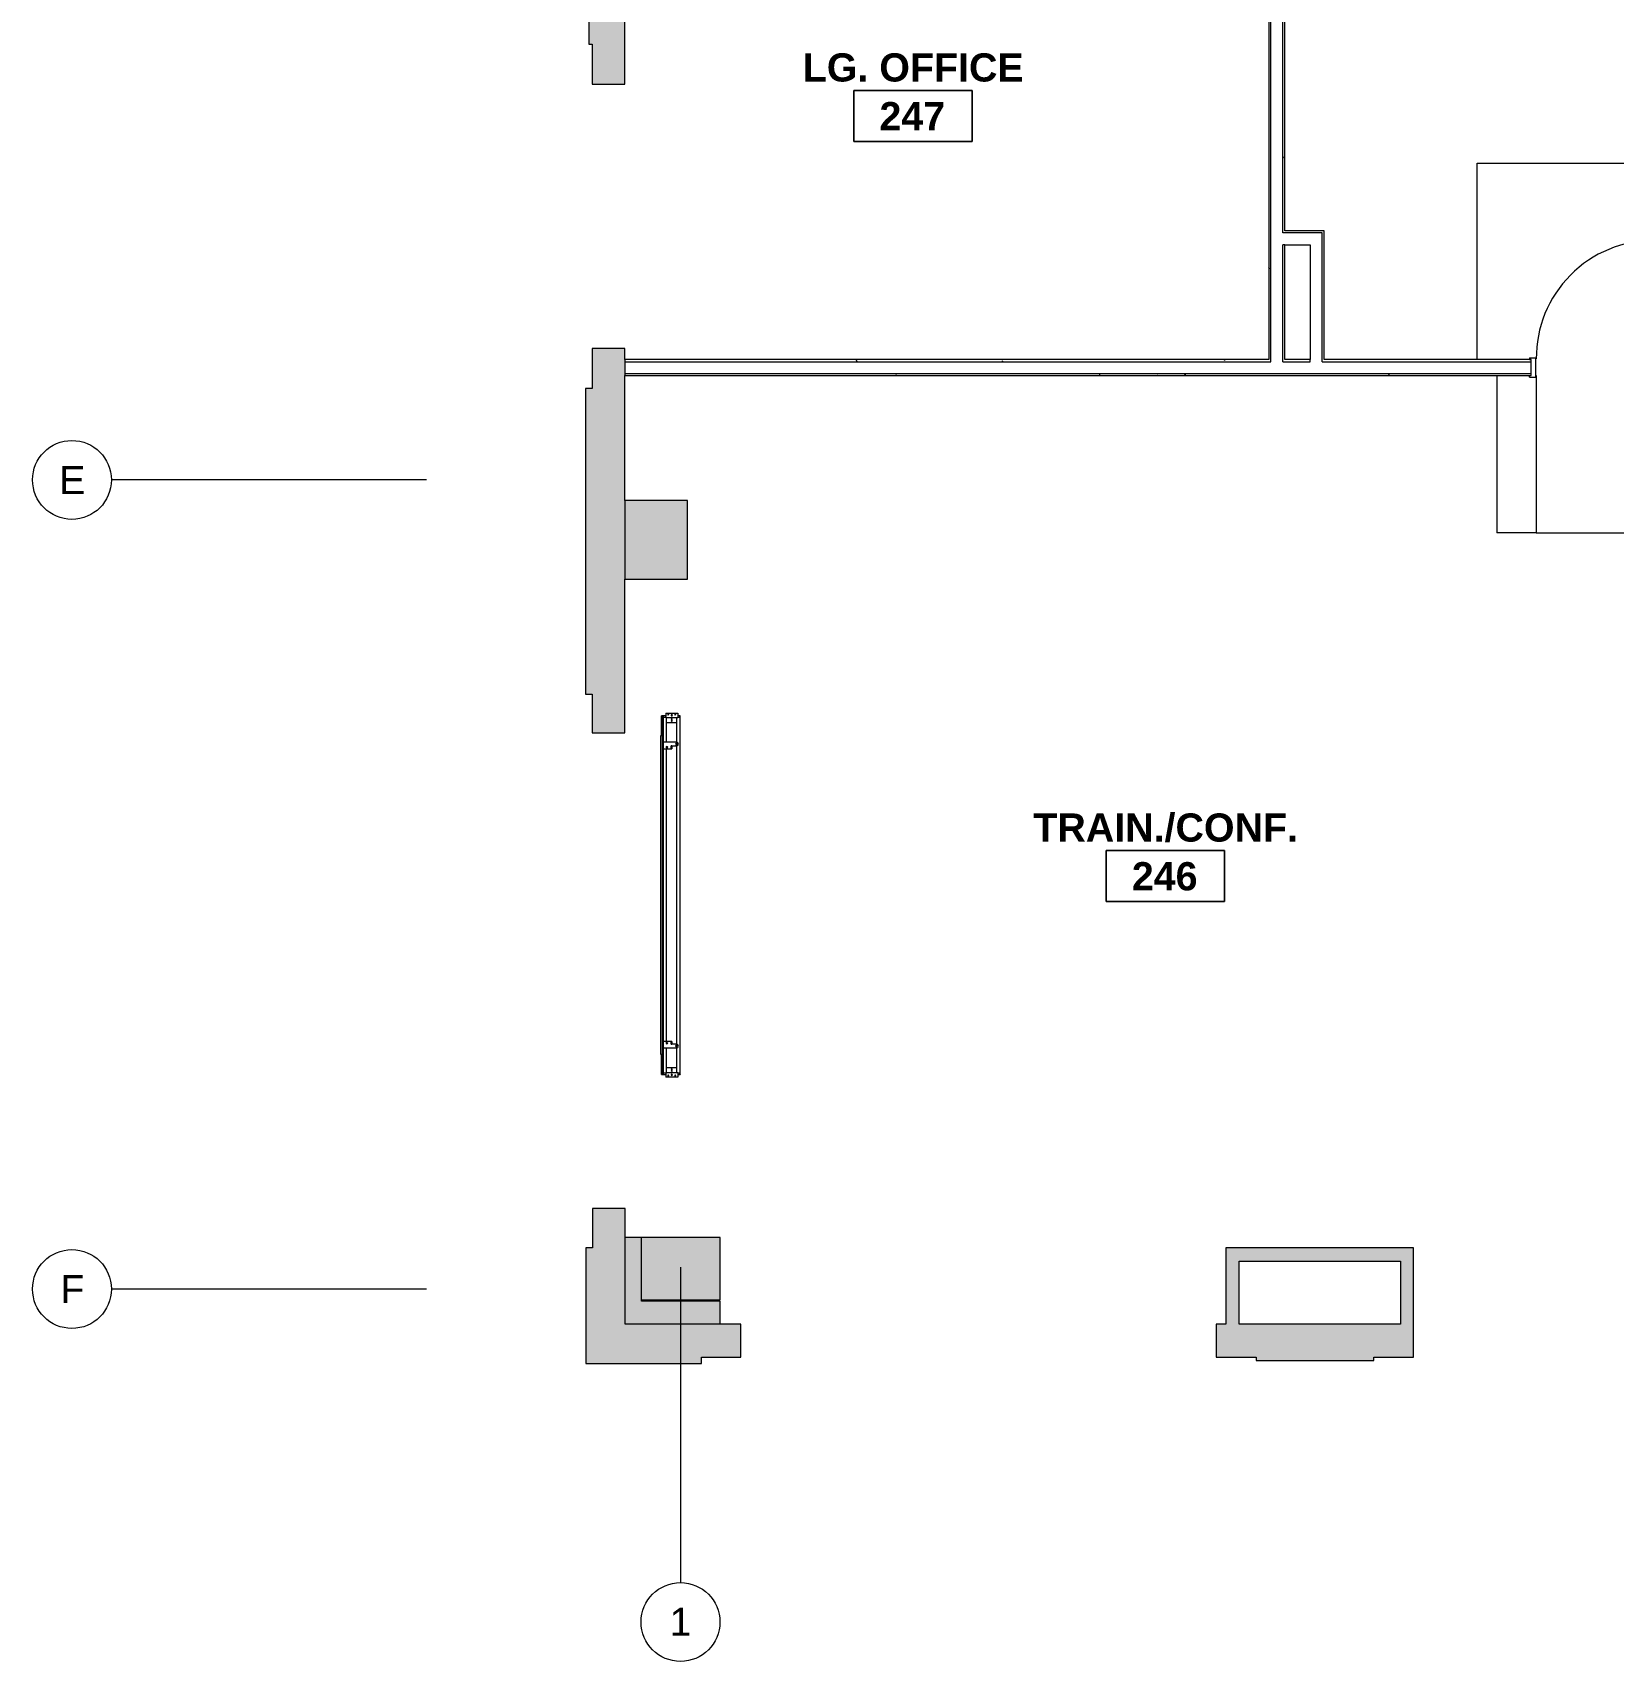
# Model space of a CAD drawing. Header units: inches. Extents: x 25331 to 28023, y 11893 to 13691.
# Drawn here: x 25330.9 to 25812.3, y 12012.5 to 12508.3 of the extents above; entities that cross this region are included whole.
import ezdxf

# ---------------------------------------------------------------- set-up
doc = ezdxf.new("R2010")
doc.units = ezdxf.units.IN
doc.header["$MEASUREMENT"] = 0
for name, color, linetype, lineweight in [('A-AREA-IDEN', 1, 'Continuous', 9), ('A-DOOR', 8, 'Continuous', 13), ('A-DOOR-FRAM', 8, 'Continuous', 20), ('A-GENM', 8, 'Continuous', 13), ('A-WALL', 8, 'Continuous', 13), ('A-WALL-PATT', 8, 'Continuous', 13), ('I-WALL', 8, 'Continuous', 13), ('Q-SPCQ', 8, 'Continuous', 9), ('S-COLS', 8, 'Continuous', 13), ('S-GRID', 8, 'Continuous', 9), ('S-GRID-IDEN', 8, 'Continuous', 9)]:
    doc.layers.add(name, color=color, linetype=linetype, lineweight=lineweight)
doc.styles.add('Swis721 Lt BT', font='swissl.ttf', dxfattribs={"height": 8.514638})
doc.styles.add('Swis721 Lt BT_B', font='', dxfattribs={"height": 8.583975})
doc.styles.get('Swis721 Lt BT_B').set_extended_font_data('Swis721 Lt BT', bold=True)
pattern_1 = [(0, (0, 0), (30.72, 7.68), [1.267, -21.773, 1.267, -21.773, -122.88]), (0, (0, 0), (30.72, 7.68), [-46.08, 1.267, -44.813, 1.267, -21.773, -53.76]), (0, (0, 0), (30.72, 7.68), [-115.2, 1.267, -14.093, 1.267, -37.133]), (120, (11.52, 3.84), (-22.011075, 22.7643004), [1.267, -21.773, 1.267, -21.773, -122.88]), (120, (11.52, 3.84), (-22.011075, 22.7643004), [-46.08, 1.267, -44.813, 1.267, -21.773, -53.76]), (120, (11.52, 3.84), (-22.011075, 22.7643004), [-115.2, 1.267, -14.093, 1.267, -37.133]), (240, (15.36, 19.2), (-8.708925, -30.4443004), [1.267, -21.773, 1.267, -21.773, -122.88]), (240, (15.36, 19.2), (-8.708925, -30.4443004), [-46.08, 1.267, -44.813, 1.267, -21.773, -53.76]), (240, (15.36, 19.2), (-8.708925, -30.4443004), [-115.2, 1.267, -14.093, 1.267, -37.133])]

# ---------------------------------------------------------------- blocks, each defined once
blk = doc.blocks.new('Double Flush w-Skinny Lite - Int-N-LDMF-36_ x 84_-4914566-FIRST FLOOR CONSTRUCTION')
at = {"layer": 'A-DOOR'}
for p, q in [((16.16, 38.75), (16.16, 2.94)), ((17.91, 38.75), (16.16, 38.75)), ((17.91, 2.94), (17.91, 38.75)), ((16.16, 2.94), (17.91, 2.94))]:
    blk.add_line(p, q, dxfattribs=at)
blk.add_arc((17.91, 2.94), 35.81, 90, 180.5, dxfattribs=at)
at = {"layer": 'A-DOOR-FRAM'}
for p, q in [((-20, 2.94), (-18, 2.94)), ((-20, 2.94), (-20, 2.44)), ((-20, 2.44), (-19.5, 2.44)), ((-19.5, -2.44), (-19.5, 2.44)), ((-18, -2.94), (-18, 2.94)), ((18, -2.94), (18, 2.94)), ((18, 2.94), (20, 2.94)), ((19.5, 2.44), (20, 2.44)), ((19.5, -2.44), (19.5, 2.44)), ((20, 2.94), (20, 2.44)), ((-20, -2.44), (-19.5, -2.44)), ((-20, -2.94), (-20, -2.44)), ((-20, -2.94), (-18, -2.94)), ((18, -2.94), (20, -2.94)), ((19.5, -2.44), (20, -2.44)), ((20, -2.94), (20, -2.44))]:
    blk.add_line(p, q, dxfattribs=at)
at = {"layer": 'A-GENM'}
for p, q in [((-35.91, 62.25), (17.91, 62.25)), ((-35.91, 2.44), (-35.91, 62.25)), ((17.91, 2.44), (17.91, 62.25)), ((17.87, 2.44), (17.91, 2.44)), ((-29.91, -2.44), (-29.91, -50.25)), ((-17.91, -2.44), (-17.91, -50.25)), ((17.87, -2.44), (17.91, -2.44)), ((17.91, -2.44), (17.91, -50.25)), ((-17.91, -50.25), (-29.91, -50.25)), ((-17.91, -50.25), (17.91, -50.25))]:
    blk.add_line(p, q, dxfattribs=at)
blk = doc.blocks.new('Concrete-Rectangular-Column - 19 X 24-5195709-FIRST FLOOR CONSTRUCTION')
at = {"layer": 'S-COLS'}
blk.add_hatch(color=256, dxfattribs=at).paths.add_polyline_path([(-9.5, -12), (9.5, -12), (9.5, 12), (-9.5, 12)], flags=0)
for p, q in [((9.5, 12), (-9.5, 12)), ((-9.5, 12), (-9.5, -12)), ((9.5, -12), (9.5, 12)), ((-9.5, -12), (9.5, -12))]:
    blk.add_line(p, q, dxfattribs=at)
blk = doc.blocks.new('ElectricScreen_Contour-Electrol_HDTV-Format_Dalite - Parametric-V8-FIRST FLOOR CONSTRUCTION')
at = {"layer": 'Q-SPCQ'}
for p, q in [((-64.93, 0.75), (-64.96, 0.75)), ((-64.96, 0.65), (-64.96, 0.75)), ((-64.96, 0.65), (-64.96, 0.75)), ((-64.96, 0.75), (-64.96, 0.74)), ((-64.93, 0.75), (-64.96, 0.75)), ((-64.96, 0.74), (-64.96, 0.74)), ((-64.96, 0.73), (-64.96, 0.74)), ((-64.96, 0.72), (-64.96, 0.73)), ((-64.96, 0.71), (-64.96, 0.72)), ((-64.96, 0.69), (-64.96, 0.71)), ((-64.96, 0.67), (-64.96, 0.69)), ((-64.96, 0.65), (-64.96, 0.67)), ((-64.96, 0.65), (-64.96, -0.34)), ((-64.93, 0.77), (-64.93, 0.96)), ((-64.93, 0.96), (-58.93, 0.96)), ((-64.93, 0.7), (-64.93, 0.77)), ((-64.93, 0.75), (-64.93, 0.7)), ((-64.93, 0.74), (-64.93, 0.75)), ((-64.93, 0.74), (-64.93, 0.74)), ((-64.93, 0.74), (-64.93, 0.73)), ((-64.93, 0.73), (-64.93, 0.72)), ((-64.93, 0.72), (-64.93, 0.71)), ((-64.93, 0.65), (-64.93, 0.7)), ((-64.93, 0.68), (-64.93, 0.65)), ((-64.93, 0.67), (-64.93, 0.65)), ((44.16, 0.42), (-64.93, 0.42)), ((-64.58, 1), (-64.89, 1)), ((-64.58, 1), (-64.58, 0.99)), ((-64.58, 0.97), (-64.58, 0.99)), ((-64.58, 0.94), (-64.58, 0.97)), ((-64.58, 0.96), (-64.58, 0.94)), ((-64.58, 0.96), (-64.58, 0.96)), ((-64.58, 0.94), (-64.58, 0.91)), ((-64.58, 0.9), (-64.58, 0.94)), ((-64.58, 0.91), (-64.58, 0.88)), ((-64.58, 0.85), (-64.58, 0.9)), ((-64.58, 0.88), (-64.58, 0.86)), ((-64.58, 0.79), (-64.58, 0.85)), ((-64.58, 0.73), (-64.58, 0.79)), ((-64.58, 0.77), (-58.93, 0.77)), ((-64.58, 0.65), (-64.58, 0.73)), ((-64.58, 0.7), (43.82, 0.7)), ((-64.58, -0.34), (-64.58, 0.65)), ((-64.58, 0.42), (-56.83, 0.42)), ((-58.93, 0.7), (-58.93, 1.13)), ((-58.93, 1.13), (38.16, 1.13)), ((-56.93, 0.27), (-56.93, -3.67)), ((-55.18, 0.52), (-56.68, 0.52)), ((-55.02, 0.42), (34.26, 0.42)), ((-54.93, -1.98), (-54.93, 0.27)), ((34.16, 0.27), (34.16, -1.98)), ((35.91, 0.52), (34.41, 0.52)), ((36.07, 0.42), (43.82, 0.42)), ((36.16, -3.67), (36.16, 0.27)), ((38.16, 1.13), (38.16, 0.7)), ((38.16, 0.96), (44.16, 0.96)), ((38.16, 0.77), (43.82, 0.77)), ((44.13, 1), (43.82, 1)), ((43.82, 0.99), (43.82, 1)), ((43.82, 0.99), (43.82, 0.97)), ((43.82, 0.97), (43.82, 0.94)), ((43.82, 0.94), (43.82, 0.96)), ((43.82, 0.96), (43.82, 0.96)), ((43.82, 0.91), (43.82, 0.94)), ((43.82, 0.94), (43.82, 0.9)), ((43.82, 0.88), (43.82, 0.91)), ((43.82, 0.9), (43.82, 0.85)), ((43.82, 0.86), (43.82, 0.88)), ((43.82, 0.85), (43.82, 0.79)), ((43.82, 0.79), (43.82, 0.73)), ((43.82, 0.73), (43.82, 0.65)), ((43.82, 0.65), (43.82, -0.34)), ((44.16, 0.96), (44.16, 0.77)), ((44.16, 0.77), (44.16, 0.7)), ((44.2, 0.75), (44.16, 0.75)), ((44.16, 0.7), (44.16, 0.75)), ((44.2, 0.75), (44.16, 0.75)), ((44.16, 0.75), (44.16, 0.74)), ((44.16, 0.74), (44.16, 0.74)), ((44.16, 0.73), (44.16, 0.74)), ((44.16, 0.72), (44.16, 0.73)), ((44.16, 0.71), (44.16, 0.72)), ((44.16, 0.7), (44.16, 0.65)), ((44.16, 0.65), (44.16, 0.68)), ((44.16, 0.65), (44.16, 0.67)), ((44.2, 0.75), (44.2, 0.65)), ((44.2, 0.74), (44.2, 0.75)), ((44.2, 0.75), (44.2, 0.65)), ((44.2, 0.74), (44.2, 0.73)), ((44.2, 0.74), (44.2, 0.74)), ((44.2, 0.73), (44.2, 0.72)), ((44.2, 0.72), (44.2, 0.71)), ((44.2, 0.71), (44.2, 0.69)), ((44.2, 0.69), (44.2, 0.67)), ((44.2, 0.67), (44.2, 0.65)), ((44.2, -0.34), (44.2, 0.65)), ((-65.77, -3.99), (-65.77, -0.34)), ((-64.72, -0.34), (-65.77, -0.34)), ((-64.72, -3.99), (-65.77, -3.99)), ((-64.96, -2.01), (-64.96, -2.31)), ((-64.96, -3.99), (-64.96, -4.41)), ((-64.96, -4.5), (-64.96, -4.41)), ((-64.96, -4.43), (-64.96, -4.41)), ((-64.96, -4.42), (-64.96, -4.47)), ((-64.96, -4.47), (-64.96, -4.42)), ((-64.96, -4.44), (-64.96, -4.43)), ((-64.96, -4.46), (-64.96, -4.44)), ((-64.96, -4.48), (-64.96, -4.46)), ((-64.96, -4.47), (-64.96, -4.5)), ((-64.96, -4.5), (-64.96, -4.47)), ((-64.96, -4.49), (-64.96, -4.48)), ((-64.96, -4.5), (-64.96, -4.49)), ((-64.96, -4.5), (-64.93, -4.5)), ((-64.96, -4.5), (-64.96, -4.5)), ((-64.96, -4.5), (-64.96, -4.5)), ((-64.96, -4.5), (-64.96, -4.5)), ((-64.96, -4.5), (-64.96, -4.5)), ((-64.93, -4.72), (-64.93, -4.41)), ((-64.93, -4.72), (44.16, -4.72)), ((-64.89, -4.75), (-64.58, -4.75)), ((-64.72, -0.34), (-64.66, -0.34)), ((-64.66, -3.99), (-64.72, -3.99)), ((-64.66, -0.34), (-64.6, -0.34)), ((-64.6, -3.99), (-64.66, -3.99)), ((-64.6, -0.34), (-64.55, -0.34)), ((-64.55, -3.99), (-64.6, -3.99)), ((-64.58, -4.41), (-64.58, -3.99)), ((-64.58, -4.47), (-64.58, -4.41)), ((-64.58, -4.53), (-64.58, -4.47)), ((-64.58, -4.6), (-64.58, -4.53)), ((-64.58, -4.65), (-64.58, -4.6)), ((-64.58, -4.65), (-64.58, -4.67)), ((-64.58, -4.69), (-64.58, -4.65)), ((-64.58, -4.67), (-64.58, -4.7)), ((-64.58, -4.73), (-64.58, -4.69)), ((-64.58, -4.7), (-64.58, -4.72)), ((-64.58, -4.72), (-64.58, -4.72)), ((-64.58, -4.75), (-64.58, -4.73)), ((-64.58, -4.75), (-64.58, -4.73)), ((-64.58, -4.75), (-64.58, -4.75)), ((-64.58, -4.75), (-64.58, -4.75)), ((-64.55, -0.34), (-64.51, -0.34)), ((-64.51, -3.99), (-64.55, -3.99)), ((-64.51, -0.34), (-64.47, -0.34)), ((-64.47, -3.99), (-64.51, -3.99)), ((-64.47, -0.34), (-64.46, -0.34)), ((-64.47, -0.56), (-56.93, -0.56)), ((-64.47, -3.76), (-56.91, -3.76)), ((-64.46, -3.99), (-64.47, -3.99)), ((-64.46, -3.99), (-64.46, -0.34)), ((-62.83, -0.56), (-62.83, -3.76)), ((-56.49, -3.76), (-56.18, -3.76)), ((-55.81, -3.76), (35.05, -3.76)), ((-55.8, -1.98), (-54.93, -1.98)), ((-55.8, -1.98), (-55.8, -2.23)), ((-55.8, -3.67), (-55.8, -2.23)), ((-54.93, -2.23), (-55.8, -2.23)), ((-55.6, -0.56), (-55.15, -0.56)), ((-54.93, -0.56), (34.16, -0.56)), ((-54.93, -2.23), (-54.93, -1.98)), ((34.16, -1.98), (35.04, -1.98)), ((34.16, -1.98), (34.16, -2.23)), ((35.04, -2.23), (34.16, -2.23)), ((34.39, -0.56), (34.83, -0.56)), ((35.04, -2.23), (35.04, -1.98)), ((35.04, -2.23), (35.04, -3.67)), ((35.42, -3.76), (35.73, -3.76)), ((36.15, -3.76), (43.71, -3.76)), ((36.16, -0.56), (43.71, -0.56)), ((42.07, -3.76), (42.07, -0.56)), ((43.7, -0.34), (43.71, -0.34)), ((43.7, -0.34), (43.7, -3.99)), ((43.71, -3.99), (43.7, -3.99)), ((43.71, -0.34), (43.75, -0.34)), ((43.75, -3.99), (43.71, -3.99)), ((43.75, -0.34), (43.79, -0.34)), ((43.79, -3.99), (43.75, -3.99)), ((43.79, -0.34), (43.84, -0.34)), ((43.84, -3.99), (43.79, -3.99)), ((43.82, -3.99), (43.82, -4.41)), ((43.82, -4.41), (43.82, -4.47)), ((43.82, -4.47), (43.82, -4.53)), ((43.82, -4.53), (43.82, -4.6)), ((43.82, -4.6), (43.82, -4.65)), ((43.82, -4.67), (43.82, -4.65)), ((43.82, -4.65), (43.82, -4.69)), ((43.82, -4.7), (43.82, -4.67)), ((43.82, -4.69), (43.82, -4.73)), ((43.82, -4.72), (43.82, -4.7)), ((43.82, -4.72), (43.82, -4.72)), ((43.82, -4.73), (43.82, -4.75)), ((43.82, -4.73), (43.82, -4.75)), ((43.82, -4.75), (44.13, -4.75)), ((43.82, -4.75), (43.82, -4.75)), ((43.82, -4.75), (43.82, -4.75)), ((43.84, -0.34), (43.89, -0.34)), ((43.89, -3.99), (43.84, -3.99)), ((43.89, -0.34), (43.96, -0.34)), ((43.96, -3.99), (43.89, -3.99)), ((45.01, -0.34), (43.96, -0.34)), ((45.01, -3.99), (43.96, -3.99)), ((44.16, -4.41), (44.16, -4.72)), ((44.16, -4.5), (44.2, -4.5)), ((44.2, -2.31), (44.2, -2.01)), ((44.2, -4.41), (44.2, -3.99)), ((44.2, -4.41), (44.2, -4.5)), ((44.2, -4.41), (44.2, -4.43)), ((44.2, -4.41), (44.2, -4.43)), ((44.2, -4.47), (44.2, -4.42)), ((44.2, -4.42), (44.2, -4.47)), ((44.2, -4.43), (44.2, -4.44)), ((44.2, -4.44), (44.2, -4.46)), ((44.2, -4.46), (44.2, -4.48)), ((44.2, -4.5), (44.2, -4.47)), ((44.2, -4.47), (44.2, -4.5)), ((44.2, -4.48), (44.2, -4.49)), ((44.2, -4.49), (44.2, -4.5)), ((44.2, -4.5), (44.2, -4.5)), ((44.2, -4.5), (44.2, -4.5)), ((44.2, -4.5), (44.2, -4.5)), ((44.2, -4.5), (44.2, -4.5)), ((45.01, -0.34), (45.01, -3.99))]:
    blk.add_line(p, q, dxfattribs=at)
at = {"layer": 'Q-SPCQ', "flags": 128}
for points in [[(-64.96, 0.93), (-64.96, 0.93), (-64.96, 0.92), (-64.96, 0.92), (-64.96, 0.92), (-64.96, 0.92), (-64.96, 0.92)], [(-64.96, 0.92), (-64.96, 0.92), (-64.96, 0.91), (-64.96, 0.91), (-64.96, 0.91)], [(-64.96, 0.91), (-64.96, 0.9), (-64.96, 0.9), (-64.96, 0.89), (-64.96, 0.89), (-64.96, 0.88)], [(-64.96, 0.88), (-64.96, 0.88), (-64.96, 0.87), (-64.96, 0.86), (-64.96, 0.86), (-64.96, 0.85)], [(-64.96, 0.85), (-64.96, 0.84), (-64.96, 0.84), (-64.96, 0.83), (-64.96, 0.82), (-64.96, 0.81)], [(-64.96, 0.81), (-64.96, 0.8), (-64.96, 0.79), (-64.96, 0.79), (-64.96, 0.78), (-64.96, 0.77), (-64.96, 0.76)], [(-64.96, 0.76), (-64.96, 0.75), (-64.96, 0.74), (-64.96, 0.73), (-64.96, 0.72), (-64.96, 0.71)], [(-64.96, 0.71), (-64.96, 0.7), (-64.96, 0.69), (-64.96, 0.68), (-64.96, 0.67), (-64.96, 0.66), (-64.96, 0.65)], [(44.2, 0.92), (44.2, 0.92), (44.2, 0.92), (44.2, 0.92), (44.2, 0.92), (44.2, 0.93)], [(44.2, 0.91), (44.2, 0.91), (44.2, 0.91), (44.2, 0.92), (44.2, 0.92)], [(44.2, 0.88), (44.2, 0.89), (44.2, 0.89), (44.2, 0.9), (44.2, 0.9), (44.2, 0.91)], [(44.2, 0.85), (44.2, 0.86), (44.2, 0.87), (44.2, 0.87), (44.2, 0.88), (44.2, 0.88)], [(44.2, 0.81), (44.2, 0.82), (44.2, 0.83), (44.2, 0.84), (44.2, 0.85), (44.2, 0.85)], [(44.2, 0.76), (44.2, 0.77), (44.2, 0.78), (44.2, 0.79), (44.2, 0.8), (44.2, 0.81), (44.2, 0.81)], [(44.2, 0.71), (44.2, 0.73), (44.2, 0.74), (44.2, 0.75), (44.2, 0.76), (44.2, 0.76)], [(44.2, 0.65), (44.2, 0.66), (44.2, 0.67), (44.2, 0.68), (44.2, 0.7), (44.2, 0.71), (44.2, 0.71)], [(-64.96, -4.41), (-64.96, -4.42), (-64.96, -4.43), (-64.96, -4.44), (-64.96, -4.45), (-64.96, -4.46)], [(-64.96, -4.5), (-64.96, -4.47), (-64.96, -4.44), (-64.96, -4.43)], [(-64.96, -4.46), (-64.96, -4.47), (-64.96, -4.48), (-64.96, -4.49), (-64.96, -4.5), (-64.96, -4.5)], [(-64.96, -4.5), (-64.96, -4.51), (-64.96, -4.52), (-64.96, -4.53), (-64.96, -4.54), (-64.96, -4.55), (-64.96, -4.56)], [(-64.96, -4.59), (-64.96, -4.57), (-64.96, -4.54), (-64.96, -4.52), (-64.96, -4.5)], [(-64.96, -4.56), (-64.96, -4.57), (-64.96, -4.58), (-64.96, -4.58), (-64.96, -4.59), (-64.96, -4.6), (-64.96, -4.6)], [(-64.96, -4.64), (-64.96, -4.63), (-64.96, -4.61), (-64.96, -4.59), (-64.96, -4.59)], [(-64.96, -4.6), (-64.96, -4.61), (-64.96, -4.62), (-64.96, -4.62), (-64.96, -4.63), (-64.96, -4.63)], [(-64.96, -4.63), (-64.96, -4.64), (-64.96, -4.65), (-64.96, -4.65), (-64.96, -4.66), (-64.96, -4.66), (-64.96, -4.66)], [(-64.96, -4.68), (-64.96, -4.67), (-64.96, -4.66), (-64.96, -4.65), (-64.96, -4.64)], [(-64.96, -4.66), (-64.96, -4.66), (-64.96, -4.67), (-64.96, -4.67), (-64.96, -4.67), (-64.96, -4.68), (-64.96, -4.68)], [(-64.96, -4.68), (-64.96, -4.68), (-64.96, -4.68), (-64.96, -4.68), (-64.96, -4.68), (-64.96, -4.68)], [(-64.89, -4.75), (-64.89, -4.75), (-64.89, -4.75), (-64.89, -4.75), (-64.9, -4.75), (-64.9, -4.75), (-64.9, -4.75), (-64.91, -4.75), (-64.91, -4.75), (-64.91, -4.75), (-64.91, -4.75), (-64.92, -4.75), (-64.92, -4.75), (-64.92, -4.75), (-64.92, -4.74), (-64.93, -4.74), (-64.93, -4.74), (-64.93, -4.74), (-64.93, -4.74), (-64.93, -4.74), (-64.94, -4.73), (-64.94, -4.73), (-64.94, -4.73), (-64.94, -4.73), (-64.94, -4.72), (-64.95, -4.72), (-64.95, -4.72), (-64.95, -4.72), (-64.95, -4.71), (-64.95, -4.71), (-64.95, -4.71), (-64.95, -4.71), (-64.95, -4.7), (-64.95, -4.7), (-64.96, -4.7), (-64.96, -4.7), (-64.96, -4.69), (-64.96, -4.69), (-64.96, -4.69), (-64.96, -4.68), (-64.96, -4.68)], [(-64.96, -4.68), (-64.96, -4.68), (-64.96, -4.68), (-64.96, -4.68)], [(44.2, -4.68), (44.2, -4.69), (44.2, -4.69), (44.2, -4.69), (44.19, -4.7), (44.19, -4.7), (44.19, -4.7), (44.19, -4.7), (44.19, -4.71), (44.19, -4.71), (44.19, -4.71), (44.19, -4.71), (44.19, -4.72), (44.19, -4.72), (44.18, -4.72), (44.18, -4.72), (44.18, -4.73), (44.18, -4.73), (44.18, -4.73), (44.18, -4.73), (44.17, -4.73), (44.17, -4.74), (44.17, -4.74), (44.17, -4.74), (44.17, -4.74), (44.16, -4.74), (44.16, -4.74), (44.16, -4.75), (44.16, -4.75), (44.15, -4.75), (44.15, -4.75), (44.15, -4.75), (44.15, -4.75), (44.14, -4.75), (44.14, -4.75), (44.14, -4.75), (44.13, -4.75), (44.13, -4.75), (44.13, -4.75), (44.13, -4.75), (44.13, -4.75)], [(44.2, -4.46), (44.2, -4.45), (44.2, -4.44), (44.2, -4.43), (44.2, -4.42), (44.2, -4.41)], [(44.2, -4.43), (44.2, -4.46), (44.2, -4.49), (44.2, -4.5)], [(44.2, -4.5), (44.2, -4.49), (44.2, -4.48), (44.2, -4.47), (44.2, -4.46), (44.2, -4.46)], [(44.2, -4.56), (44.2, -4.55), (44.2, -4.54), (44.2, -4.53), (44.2, -4.52), (44.2, -4.51), (44.2, -4.5)], [(44.2, -4.5), (44.2, -4.52), (44.2, -4.55), (44.2, -4.57), (44.2, -4.59)], [(44.2, -4.6), (44.2, -4.59), (44.2, -4.59), (44.2, -4.58), (44.2, -4.57), (44.2, -4.56), (44.2, -4.56)], [(44.2, -4.59), (44.2, -4.61), (44.2, -4.62), (44.2, -4.64), (44.2, -4.64)], [(44.2, -4.63), (44.2, -4.63), (44.2, -4.62), (44.2, -4.61), (44.2, -4.61), (44.2, -4.6)], [(44.2, -4.66), (44.2, -4.66), (44.2, -4.65), (44.2, -4.65), (44.2, -4.64), (44.2, -4.63), (44.2, -4.63)], [(44.2, -4.64), (44.2, -4.65), (44.2, -4.67), (44.2, -4.67), (44.2, -4.68)], [(44.2, -4.68), (44.2, -4.68), (44.2, -4.67), (44.2, -4.67), (44.2, -4.67), (44.2, -4.66), (44.2, -4.66)], [(44.2, -4.68), (44.2, -4.68), (44.2, -4.68), (44.2, -4.68), (44.2, -4.68), (44.2, -4.68), (44.2, -4.68)], [(44.2, -4.68), (44.2, -4.68), (44.2, -4.68), (44.2, -4.68)]]:
    blk.add_lwpolyline(points, dxfattribs=at)
at = {"layer": 'Q-SPCQ'}
for centre, radius, start, end in [((-56.68, 0.27), 0.25, 90, 180), ((-55.18, 0.27), 0.25, 360, 90), ((34.41, 0.27), 0.25, 90, 180), ((35.91, 0.27), 0.25, 0, 90), ((-65.34, -1.09), 0.151, 0, 180), ((-65.34, -1.09), 0.151, 180, 360), ((-65.34, -3.24), 0.151, 0, 180), ((-65.34, -3.24), 0.151, 180, 360), ((-65.1, -2.16), 0.21, 0, 180), ((-65.1, -2.16), 0.21, 180, 360), ((-63.92, -2.16), 0.147, 0, 180), ((-63.92, -2.16), 0.147, 180, 360), ((-63.42, -2.16), 0.147, 360, 180), ((-63.42, -2.16), 0.147, 180, 0), ((-56.36, -3.67), 0.563, 180, 360), ((-56.33, -3.57), 0.25, 90, 270), ((-56.33, -3.57), 0.25, 270, 90), ((-55.38, -0.68), 0.25, 90, 270), ((-55.38, -0.68), 0.25, 270, 90), ((34.61, -0.68), 0.25, 90, 270), ((34.61, -0.68), 0.25, 270, 90), ((35.6, -3.67), 0.563, 180, 360), ((35.57, -3.57), 0.25, 90, 270), ((35.57, -3.57), 0.25, 270, 90), ((42.66, -2.16), 0.147, 0, 180), ((42.66, -2.16), 0.147, 180, 360), ((43.16, -2.16), 0.147, 0, 180), ((43.16, -2.16), 0.147, 180, 0), ((44.34, -2.16), 0.21, 0, 180), ((44.34, -2.16), 0.21, 180, 0), ((44.58, -1.09), 0.151, 0, 180), ((44.58, -1.09), 0.151, 180, 0), ((44.58, -3.24), 0.151, 0, 180), ((44.58, -3.24), 0.151, 180, 0)]:
    blk.add_arc(centre, radius, start, end, dxfattribs=at)
for points in [[(-64.96, 0.93), (-64.96, 0.93), (-64.96, 0.94), (-64.95, 0.95), (-64.95, 0.96), (-64.94, 0.97), (-64.94, 0.98), (-64.93, 0.98), (-64.92, 0.99), (-64.91, 0.99), (-64.9, 0.99), (-64.89, 1), (-64.89, 1)], [(44.13, 1), (44.13, 1), (44.14, 0.99), (44.15, 0.99), (44.16, 0.99), (44.17, 0.98), (44.18, 0.98), (44.18, 0.97), (44.19, 0.96), (44.19, 0.95), (44.19, 0.94), (44.2, 0.93), (44.2, 0.93)]]:
    blk.add_open_spline(points, degree=3, knots=[0, 0, 0, 0, 0.166667, 0.25, 0.333333, 0.416667, 0.5, 0.583333, 0.666667, 0.75, 0.833333, 1, 1, 1, 1], dxfattribs=at)
blk = doc.blocks.new('Grid - Grid Head - Circle-50561-FIRST FLOOR CONSTRUCTION')
at = {"layer": 'S-GRID-IDEN'}
blk.add_circle((0, 0), 0.125, dxfattribs=at)
blk = doc.blocks.new('Room Tag - Room Name and Number-3379422-FIRST FLOOR CONSTRUCTION')
at = {"layer": 'A-AREA-IDEN'}
for p, q in [((-0.1881, -0.1636), (-0.1881, -0.0018)), ((-0.1881, -0.0018), (0.1869, -0.0018)), ((0.1869, -0.0018), (-0.1881, -0.0018)), ((-0.1881, -0.0018), (-0.1881, -0.1636)), ((0.1869, -0.0018), (0.1869, -0.1636)), ((0.1869, -0.1636), (0.1869, -0.0018)), ((0.1869, -0.1636), (-0.1881, -0.1636)), ((-0.1881, -0.1636), (0.1869, -0.1636))]:
    blk.add_line(p, q, dxfattribs=at)

msp = doc.modelspace()

# ---------------------------------------------------------------- hatches: boundary and pattern name
at = {"layer": 'A-WALL-PATT'}
h = msp.add_hatch(dxfattribs=at)
h.set_pattern_fill('FP2_2', color=256, style=0, pattern_type=2)
h.set_pattern_definition(pattern_1)
h.paths.add_polyline_path([(25712.26, 12403.92), (25712.26, 12404.54), (25711.63, 12404.54), (25711.63, 12403.92)], flags=0)
h.paths.add_polyline_path([(25712.26, 12408.17), (25712.26, 12443.73), (25711.63, 12443.73), (25711.63, 12408.17)], flags=0)
h.paths.add_polyline_path([(25711.63, 12447.36), (25712.26, 12447.36), (25712.26, 12553.11), (25711.63, 12553.11), (25711.63, 12545.04)], flags=0)
h.paths.add_polyline_path([(25711.63, 12577.11), (25712.26, 12577.11), (25712.26, 12587.11), (25711.63, 12587.11)], flags=0)
h.paths.add_polyline_path([(25712.26, 12627.11), (25712.26, 12639.98), (25711.63, 12639.98), (25711.63, 12627.11)], flags=0)
h.paths.add_polyline_path([(25711.63, 12679.98), (25712.26, 12679.98), (25712.26, 12689.98), (25711.63, 12689.98)], flags=0)
h.paths.add_polyline_path([(25711.63, 12713.98), (25712.26, 12713.98), (25712.26, 12823.42), (25711.63, 12823.42), (25711.63, 12738.13)], flags=0)
h = msp.add_hatch(dxfattribs=at)
h.set_pattern_fill('FP2_2', color=256, style=0, pattern_type=2)
h.set_pattern_definition(pattern_1)
h.paths.add_polyline_path([(25707.38, 12408.17), (25708.01, 12408.17), (25708.01, 12553.11), (25707.38, 12553.11), (25707.38, 12408.79)], flags=0)
h.paths.add_polyline_path([(25708.01, 12577.11), (25708.01, 12587.11), (25707.38, 12587.11), (25707.38, 12577.11)], flags=0)
h.paths.add_polyline_path([(25708.01, 12627.11), (25708.01, 12633.79), (25707.38, 12633.79), (25707.38, 12627.11)], flags=0)
h.paths.add_polyline_path([(25707.38, 12637.42), (25708.01, 12637.42), (25708.01, 12639.98), (25707.38, 12639.98), (25707.38, 12638.04)], flags=0)
h.paths.add_polyline_path([(25707.38, 12679.98), (25708.01, 12679.98), (25708.01, 12689.98), (25707.38, 12689.98)], flags=0)
h.paths.add_polyline_path([(25708.01, 12713.98), (25708.01, 12819.17), (25707.38, 12819.17), (25707.38, 12713.98)], flags=0)
for points in [[(25511.32, 12504.83), (25511.32, 12540.67), (25500.32, 12540.67), (25500.32, 12504.83), (25501.32, 12504.83)], [(25511.32, 12492.67), (25511.32, 12504.83), (25501.32, 12504.83), (25501.32, 12492.67)], [(25501.32, 12400.01), (25511.32, 12400.01), (25511.32, 12412.17), (25501.32, 12412.17), (25501.32, 12403.92)], [(25499.32, 12307.01), (25511.32, 12307.01), (25511.31, 12400.01), (25499.32, 12400.01), (25499.32, 12347.02)], [(25502.07, 12295.17), (25511.32, 12295.17), (25511.32, 12307.01), (25501.32, 12307.01), (25501.32, 12295.17), (25501.57, 12295.17)], [(25511.38, 12138.42), (25511.38, 12150.42), (25501.38, 12150.42), (25501.38, 12138.42)], [(25511.38, 12115.17), (25511.38, 12138.42), (25499.38, 12138.42), (25499.38, 12115.17)], [(25516.29, 12122.17), (25516.38, 12122.17), (25516.38, 12122.56), (25516.29, 12122.56), (25516.29, 12141.56), (25511.38, 12141.56), (25511.38, 12122.17)], [(25694.33, 12115.17), (25698.33, 12115.17), (25698.33, 12138.4), (25694.33, 12138.4), (25694.33, 12134.4)], [(25747.48, 12134.4), (25751.48, 12134.4), (25751.48, 12138.4), (25698.33, 12138.4), (25698.33, 12134.4), (25739.32, 12134.4)], [(25747.48, 12115.17), (25751.48, 12115.17), (25751.48, 12134.4), (25747.48, 12134.4)], [(25534.57, 12115.17), (25540.29, 12115.17), (25540.29, 12122.17), (25511.38, 12122.17), (25511.38, 12115.17), (25516.29, 12115.17)], [(25516.29, 12103.17), (25534.57, 12103.17), (25534.57, 12115.17), (25499.38, 12115.17), (25499.38, 12103.17)], [(25540.29, 12105.17), (25546.57, 12105.17), (25546.57, 12115.17), (25534.57, 12115.17), (25534.57, 12105.17)], [(25698.78, 12105.17), (25703.48, 12105.17), (25703.48, 12115.17), (25691.32, 12115.17), (25691.32, 12105.17), (25698.33, 12105.17)], [(25703.48, 12104.17), (25739.32, 12104.17), (25739.32, 12115.17), (25703.48, 12115.17), (25703.48, 12105.17)], [(25739.32, 12105.17), (25751.48, 12105.17), (25751.48, 12115.17), (25739.32, 12115.17)]]:
    msp.add_hatch(color=256, dxfattribs=at).paths.add_polyline_path(points, flags=0)
h = msp.add_hatch(dxfattribs=at)
h.set_pattern_fill('FP2_2', color=256, style=0, pattern_type=2)
h.set_pattern_definition(pattern_1)
h.paths.add_polyline_path([(25723.63, 12408.79), (25724.26, 12408.79), (25724.26, 12447.36), (25723.63, 12447.36), (25723.63, 12408.8)], flags=0)
h = msp.add_hatch(dxfattribs=at)
h.set_pattern_fill('FP2_2', color=256, style=0, pattern_type=2)
h.set_pattern_definition(pattern_1)
h.paths.add_polyline_path([(25567.64, 12408.17), (25707.38, 12408.17), (25707.38, 12408.79), (25511.32, 12408.79), (25511.32, 12408.17)], flags=0)
h = msp.add_hatch(dxfattribs=at)
h.set_pattern_fill('FP2_2', color=256, style=0, pattern_type=2)
h.set_pattern_definition(pattern_1)
h.paths.add_polyline_path([(25707.38, 12403.92), (25711.63, 12403.92), (25711.63, 12404.54), (25511.32, 12404.54), (25511.32, 12403.92), (25698.78, 12403.92)], flags=0)
h = msp.add_hatch(dxfattribs=at)
h.set_pattern_fill('FP2_2', color=256, style=0, pattern_type=2)
h.set_pattern_definition(pattern_1)
h.paths.add_polyline_path([(25787.24, 12403.92), (25787.24, 12404.54), (25712.26, 12404.54), (25712.26, 12403.92), (25764.35, 12403.92)], flags=0)
h.paths.add_polyline_path([(25826.24, 12403.92), (25834.49, 12403.92), (25834.49, 12404.54), (25826.24, 12404.54)], flags=0)

# ---------------------------------------------------------------- linework, layer by layer
at = {"layer": 'A-WALL'}
for p, q in [((25511.32, 12492.67), (25511.32, 12552.83)), ((25708.01, 12408.17), (25708.01, 12553.11)), ((25711.63, 12447.36), (25711.63, 12553.11)), ((25500.32, 12540.67), (25500.32, 12504.83)), ((25500.32, 12504.83), (25501.32, 12504.83)), ((25501.32, 12504.83), (25501.32, 12492.67)), ((25501.32, 12492.67), (25511.32, 12492.67)), ((25723.63, 12447.36), (25711.63, 12447.36)), ((25723.63, 12408.17), (25723.63, 12447.36)), ((25711.63, 12408.17), (25711.63, 12443.73)), ((25712.26, 12443.73), (25711.63, 12443.73)), ((25511.32, 12412.17), (25501.32, 12412.17)), ((25501.32, 12412.17), (25501.32, 12400.01)), ((25511.32, 12408.79), (25511.32, 12412.17)), ((25511.32, 12408.79), (25511.32, 12403.92)), ((25511.32, 12408.17), (25708.01, 12408.17)), ((25711.63, 12408.17), (25720.01, 12408.17)), ((25720.01, 12408.17), (25720.01, 12408.79)), ((25723.63, 12408.17), (25787.24, 12408.17)), ((25511.32, 12404.54), (25787.24, 12404.54)), ((25511.32, 12365.92), (25511.32, 12403.92)), ((25499.32, 12400.01), (25499.32, 12307.01)), ((25501.32, 12400.01), (25499.32, 12400.01)), ((25511.32, 12295.17), (25511.32, 12341.92)), ((25499.32, 12307.01), (25501.32, 12307.01)), ((25501.32, 12307.01), (25501.32, 12295.17)), ((25501.32, 12295.17), (25511.32, 12295.17)), ((25501.38, 12150.42), (25501.38, 12138.42)), ((25511.38, 12150.42), (25501.38, 12150.42)), ((25511.38, 12115.17), (25511.38, 12150.42)), ((25499.38, 12138.42), (25499.38, 12103.17)), ((25501.38, 12138.42), (25499.38, 12138.42)), ((25694.33, 12138.4), (25694.33, 12115.17)), ((25751.48, 12138.4), (25694.33, 12138.4)), ((25751.48, 12105.17), (25751.48, 12138.4)), ((25698.33, 12115.17), (25698.33, 12134.4)), ((25698.33, 12134.4), (25747.48, 12134.4)), ((25747.48, 12134.4), (25747.48, 12115.17)), ((25540.29, 12122.17), (25516.38, 12122.17)), ((25540.29, 12115.17), (25540.29, 12122.17)), ((25546.57, 12115.17), (25511.38, 12115.17)), ((25546.57, 12105.17), (25546.57, 12115.17)), ((25694.33, 12115.17), (25691.32, 12115.17)), ((25691.32, 12115.17), (25691.32, 12105.17)), ((25747.48, 12115.17), (25698.33, 12115.17)), ((25499.38, 12103.17), (25534.57, 12103.17)), ((25534.57, 12105.17), (25546.57, 12105.17)), ((25534.57, 12103.17), (25534.57, 12105.17)), ((25691.32, 12105.17), (25703.48, 12105.17)), ((25703.48, 12105.17), (25703.48, 12104.17)), ((25703.48, 12104.17), (25739.32, 12104.17)), ((25739.32, 12104.17), (25739.32, 12105.17)), ((25739.32, 12105.17), (25751.48, 12105.17))]:
    msp.add_line(p, q, dxfattribs=at)
at = {"layer": 'I-WALL'}
for p, q in [((25707.38, 12553.11), (25707.38, 12408.79)), ((25712.26, 12447.98), (25712.26, 12553.11)), ((25724.26, 12447.98), (25712.26, 12447.98)), ((25724.26, 12408.79), (25724.26, 12447.98)), ((25712.26, 12408.79), (25712.26, 12443.73)), ((25712.26, 12443.73), (25720.01, 12443.73)), ((25720.01, 12443.73), (25720.01, 12408.79)), ((25707.38, 12408.79), (25511.32, 12408.79)), ((25720.01, 12408.79), (25712.26, 12408.79)), ((25787.24, 12408.79), (25724.26, 12408.79)), ((25787.24, 12403.92), (25787.24, 12408.79)), ((25511.32, 12403.92), (25787.24, 12403.92)), ((25516.29, 12141.56), (25511.38, 12141.56)), ((25516.38, 12122.17), (25516.38, 12122.56))]:
    msp.add_line(p, q, dxfattribs=at)
at = {"layer": 'S-GRID'}
for p, q in [((25450.91, 12372.17), (25354.91, 12372.17)), ((25528.23, 12132.53), (25528.23, 12036.53)), ((25450.91, 12125.89), (25354.91, 12125.89))]:
    msp.add_line(p, q, dxfattribs=at)

# ---------------------------------------------------------------- block references
at = {"layer": 'A-AREA-IDEN', "xscale": 95.99999999999994, "yscale": 95.99999999999994, "zscale": 95.99999999999994}
for p in [(25599.08, 12490.89), (25675.95, 12259.52)]:
    msp.add_blockref('Room Tag - Room Name and Number-3379422-FIRST FLOOR CONSTRUCTION', p, dxfattribs=at)
at = {"layer": 'A-DOOR'}
msp.add_blockref('Double Flush w-Skinny Lite - Int-N-LDMF-36_ x 84_-4914566-FIRST FLOOR CONSTRUCTION', (25806.74, 12406.36), dxfattribs=at)
at = {"layer": 'Q-SPCQ', "rotation": 89.99999999999991}
msp.add_blockref('ElectricScreen_Contour-Electrol_HDTV-Format_Dalite - Parametric-V8-FIRST FLOOR CONSTRUCTION', (25523.39, 12256.19), dxfattribs=at)
at = {"layer": 'S-COLS'}
msp.add_blockref('Concrete-Rectangular-Column - 19 X 24-5195709-FIRST FLOOR CONSTRUCTION', (25520.81, 12353.92), dxfattribs=at)
at = {"layer": 'S-COLS', "rotation": 270}
msp.add_blockref('Concrete-Rectangular-Column - 19 X 24-5195709-FIRST FLOOR CONSTRUCTION', (25528.29, 12132.06), dxfattribs=at)
at = {"layer": 'S-GRID-IDEN', "xscale": 95.99999999999994, "yscale": 95.99999999999994, "zscale": 95.99999999999994}
for p, rotation in [((25342.91, 12372.17), 90), ((25342.91, 12125.89), 90), ((25528.23, 12024.53), 180)]:
    msp.add_blockref('Grid - Grid Head - Circle-50561-FIRST FLOOR CONSTRUCTION', p, dxfattribs=dict(at, rotation=rotation))

# ---------------------------------------------------------------- texts
at = {"layer": 'A-AREA-IDEN', "char_height": 8.584, "attachment_point": 2, "line_spacing_factor": 0.998538, "style": 'Swis721 Lt BT_B'}
for s, insert, width in [('LG. OFFICE', (25599.09, 12502.03), 75.708), ('247', (25598.81, 12487.2), 23.004), ('TRAIN./CONF.', (25675.96, 12270.66), 90.72), ('246', (25675.67, 12255.83), 23.004)]:
    msp.add_mtext(s, dxfattribs=dict(at, insert=insert, width=width))

# ---------------------------------------------------------------- next in the draw order: texts
at = {"layer": 'S-GRID-IDEN', "char_height": 8.51, "attachment_point": 2, "line_spacing_factor": 1.00667, "style": 'Swis721 Lt BT', "bg_fill": 3, "box_fill_scale": 1.25, "bg_fill_color": 0, "bg_fill_transparency": 0}
for s, insert, width in [('E', (25343.01, 12376.39), 8.64), ('F', (25343.01, 12130.11), 8.1), ('1', (25528.23, 12028.86), 7.56)]:
    msp.add_mtext(s, dxfattribs=dict(at, insert=insert, width=width))

doc.saveas('drawing.dxf')
